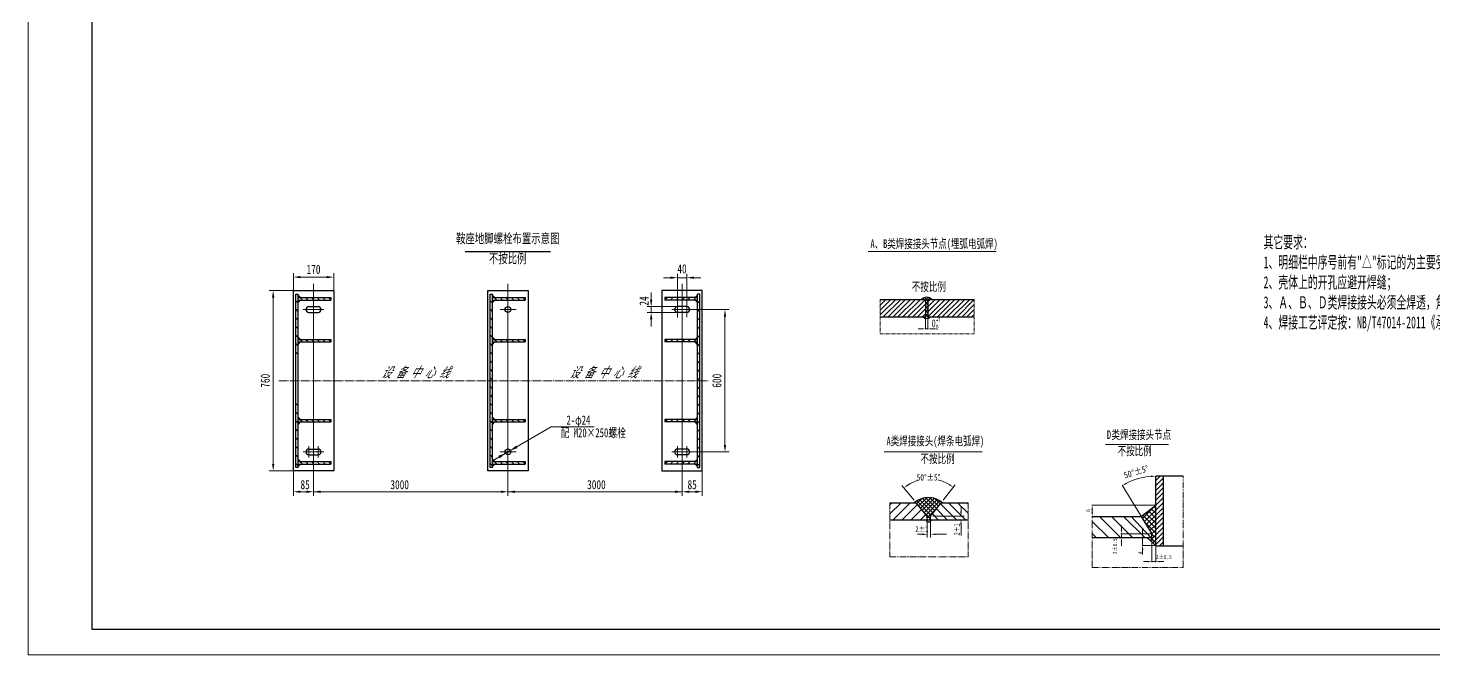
# Model space of a CAD drawing. Header units: millimetres. Extents: x -6371 to 767738, y -126878 to 1396.
# Drawn here: x 509363 to 519814, y -126878 to -122221 of the extents above; entities that cross this region are included whole.
import ezdxf
from ezdxf.enums import TextEntityAlignment as Align

# ---------------------------------------------------------------- set-up
doc = ezdxf.new("R2010")
doc.units = ezdxf.units.MM
doc.header["$LTSCALE"] = 25
for name, pattern in [('DIVIDE-M', [39, 30, -3, 0, -3, 0, -3]), ('DIVIDE-S', [16, 10, -2, 0, -2, 0, -2]), ('JXX-L', [2.95, 1.9, -0.25, 0.15, -0.25, 0.15, -0.25]), ('JXX-S', [1.7, 0.9, -0.2, 0.1, -0.2, 0.1, -0.2]), ('ZXX-L', [3.28, 2.5, -0.3, 0.18, -0.3])]:
    doc.linetypes.add(name, pattern=pattern)
doc.layers.get('0').update_dxf_attribs({"color": 4, "linetype": 'CONTINUOUS'})
for name, color, linetype in [('5剖面线层', 2, 'CONTINUOUS'), ('CDR_DIM', 7, 'CONTINUOUS'), ('CDR_DWG4', 3, 'DIVIDE-M'), ('CDR_TEXT', 7, 'CONTINUOUS')]:
    doc.layers.add(name, color=color, linetype=linetype)
for name, color, linetype, lineweight in [('A 粗实线', 1, 'CONTINUOUS', 25), ('B 细实线', 7, 'CONTINUOUS', 15), ('C 文 字', 2, 'CONTINUOUS', 20), ('E 长中心线', 3, 'ZXX-L', 15), ('H 短双点线', 3, 'JXX-S', 18), ('I 长双点线', 3, 'JXX-L', 15), ('J 标注尺寸', 2, 'CONTINUOUS', 15)]:
    doc.layers.add(name, color=color, linetype=linetype, lineweight=lineweight)
doc.styles.add('HZTXT', font='SIMFANG.TTF', dxfattribs={"width": 0.75})
doc.styles.get("Standard").update_dxf_attribs({"font": 'isocp.shx', "width": 0.707, "bigfont": 'hztxt.shx'})
doc.styles.add('标题中文', font='SIMFANG.TTF', dxfattribs={"width": 0.7})

# ---------------------------------------------------------------- blocks, each defined once
blk = doc.blocks.new('*X104')
at = {"color": 0}
for p, q in [((1046.39, 854.31), (1042.81, 857.89)), ((1052.05, 854.31), (1045.3, 861.06)), ((1057.7, 854.31), (1047.79, 864.23)), ((1063.36, 854.31), (1052.78, 864.9)), ((1065.03, 858.3), (1058.43, 864.9)), ((1065.03, 863.96), (1064.09, 864.9))]:
    blk.add_line(p, q, dxfattribs=at)
blk = doc.blocks.new('*X103')
at = {"color": 0}
for p, q in [((1016.3, 857.91), (1023.29, 864.9)), ((1016.3, 863.57), (1017.63, 864.9)), ((1018.36, 854.31), (1028.94, 864.9)), ((1024.02, 854.31), (1033.53, 863.83)), ((1029.67, 854.31), (1036.09, 860.72)), ((1035.33, 854.31), (1038.64, 857.62))]:
    blk.add_line(p, q, dxfattribs=at)

msp = doc.modelspace()

# ---------------------------------------------------------------- hatches: boundary and pattern name
at = {"layer": '5剖面线层'}
h = msp.add_hatch(dxfattribs=at)
h.set_pattern_fill('ANSI31', color=0, scale=8.16, style=0)
h.set_pattern_definition([(45, (232990.93, -88057.51), (-18.3197225, 18.3197225), [])])
h.paths.add_polyline_path([(517803.3, -125550.2), (517746.2, -125550.2), (517746.2, -126067.7), (517803.3, -126067.7)])
h = msp.add_hatch(dxfattribs=at)
h.set_pattern_fill('ANSI37', color=0, scale=6.8, style=0)
h.set_pattern_definition([(45, (166163.89, -70937.642), (-15.2664354, 15.2664354), []), (135, (166163.89, -70937.642), (-15.2664354, -15.2664354), [])])
h.paths.add_polyline_path([(515951.2, -125747.3), (515964.8, -125747.3), (516047.6, -125848.1), (516047.6, -125873.7), (516072.7, -125873.7), (516072.7, -125872), (516072.7, -125848.1), (516151.7, -125747.3), (516161.5, -125747.3, 0.3569906)])
h = msp.add_hatch(dxfattribs=at)
h.set_pattern_fill('ANSI37', color=0, scale=8.16, style=0)
h.set_pattern_definition([(45, (232990.93, -88057.51), (-18.3197225, 18.3197225), []), (135, (232990.93, -88057.51), (-18.3197225, -18.3197225), [])])
h.paths.add_polyline_path([(517746.2, -125765.4), (517638.8, -125849.7), (517717.7, -125978.2), (517717.7, -126006.7), (517680.2, -126006.7), (517746.2, -126064.3)])
at = {"layer": 'B 细实线'}
h = msp.add_hatch(dxfattribs=at)
h.set_pattern_fill('ANSI31', color=256, scale=8.16, style=0)
h.set_pattern_definition([(45, (499581.463, -122405.33), (-18.319722, 18.319722), [])])
h.paths.add_polyline_path([(516035.7, -124366.8), (516035.7, -124236.2), (515698, -124236.2), (515698, -124366.8)])
h.paths.add_polyline_path([(516051.4, -124236.2), (516051.4, -124366.8), (516397.7, -124366.8), (516397.7, -124236.2)])
h = msp.add_hatch(dxfattribs=at)
h.set_pattern_fill('ANSI37', color=256, scale=6.528, style=0)
h.set_pattern_definition([(45, (499581.463, -122405.33), (-14.655778, 14.655778), []), (135, (499581.463, -122405.33), (-14.655778, -14.655778), [])])
h.paths.add_polyline_path([(516051.4, -124236.2), (516081.4, -124236.2, 0.4139642), (516005.7, -124236.2), (516035.7, -124236.2), (516035.7, -124366.8), (516016.8, -124366.8, 0.4032904), (516070.3, -124366.8), (516051.4, -124366.8)])
at = {"layer": 'CDR_DIM'}
h = msp.add_hatch(dxfattribs=at)
h.set_pattern_fill('ANSI31', color=256, scale=510, angle=90, style=0)
h.set_pattern_definition([(135, (503273.41, -135597.21), (-45.07806, -45.07806), [])])
h.paths.add_polyline_path([(517717.7, -126006.7), (517717.7, -125978.2), (517564.5, -125849.7), (517274.1, -125849.7), (517274.1, -126006.7)])

# ---------------------------------------------------------------- linework, layer by layer
at = {"layer": 'A 粗实线'}
for p, q in [((512611.4, -123879.7), (513246.4, -123879.7)), ((511334.7, -125511.1), (511334.7, -124170.7)), ((511334.7, -124170.7), (511634.7, -124170.7)), ((511352.4, -125484.6), (511352.4, -124197.2)), ((511352.4, -124197.2), (511370.4, -124197.2)), ((511370.4, -125484.6), (511370.4, -124197.2)), ((511370.4, -124205.6), (511388.4, -124223.6)), ((511370.4, -124210.1), (511383.9, -124223.6)), ((511370.4, -124214.6), (511379.4, -124223.6)), ((511370.4, -124219.1), (511374.9, -124223.6)), ((511370.4, -124223.6), (511613.6, -124223.6)), ((511370.4, -124241.6), (511613.6, -124241.6)), ((511370.4, -124259.6), (511388.4, -124241.6)), ((511370.4, -124246.1), (511374.9, -124241.6)), ((511370.4, -124250.6), (511379.4, -124241.6)), ((511370.4, -124255.1), (511383.9, -124241.6)), ((511613.6, -124223.6), (511613.6, -124241.6)), ((511634.7, -124170.7), (511634.7, -125511.1)), ((512780.1, -124170.7), (513080.1, -124170.7)), ((512780.1, -125511.1), (512780.1, -124170.7)), ((512797.7, -125484.6), (512797.7, -124197.2)), ((512797.7, -124197.2), (512815.7, -124197.2)), ((512815.7, -125484.6), (512815.7, -124197.2)), ((512815.7, -124205.6), (512833.7, -124223.6)), ((512815.7, -124210.1), (512829.2, -124223.6)), ((512815.7, -124214.6), (512824.7, -124223.6)), ((512815.7, -124219.1), (512820.2, -124223.6)), ((512815.7, -124223.6), (513058.9, -124223.6)), ((512815.7, -124241.6), (513058.9, -124241.6)), ((512815.7, -124246.1), (512820.2, -124241.6)), ((512815.7, -124250.6), (512824.7, -124241.6)), ((512815.7, -124255.1), (512829.2, -124241.6)), ((512815.7, -124259.6), (512833.7, -124241.6)), ((513058.9, -124223.6), (513058.9, -124241.6)), ((513080.1, -124170.7), (513080.1, -125511.1)), ((514075.4, -124170.7), (514075.4, -125511.1)), ((514375.4, -124170.7), (514075.4, -124170.7)), ((514096.6, -124223.6), (514096.6, -124241.6)), ((514339.8, -124223.6), (514096.6, -124223.6)), ((514339.8, -124241.6), (514096.6, -124241.6)), ((514339.8, -124205.6), (514321.8, -124223.6)), ((514339.8, -124259.6), (514321.8, -124241.6)), ((514339.8, -124210.1), (514326.3, -124223.6)), ((514339.8, -124255.1), (514326.3, -124241.6)), ((514339.8, -124214.6), (514330.8, -124223.6)), ((514339.8, -124250.6), (514330.8, -124241.6)), ((514339.8, -124219.1), (514335.3, -124223.6)), ((514339.8, -124246.1), (514335.3, -124241.6)), ((514339.8, -125484.6), (514339.8, -124197.2)), ((514357.8, -124197.2), (514339.8, -124197.2)), ((514357.8, -125484.6), (514357.8, -124197.2)), ((514375.4, -125511.1), (514375.4, -124170.7)), ((515698, -124236.2), (516035.7, -124236.2)), ((516035.7, -124236.2), (516035.7, -124366.8)), ((516051.4, -124236.2), (516397.7, -124236.2)), ((516051.4, -124236.2), (516051.4, -124366.8)), ((511449.9, -124290.5), (511519.5, -124290.5)), ((511449.9, -124332.9), (511519.5, -124332.9)), ((514260.2, -124290.5), (514190.6, -124290.5)), ((514260.2, -124332.9), (514190.6, -124332.9)), ((515698, -124366.8), (516035.7, -124366.8)), ((516051.4, -124366.8), (516397.7, -124366.8)), ((511370.4, -124516.6), (511388.4, -124534.6)), ((511370.4, -124521.1), (511383.9, -124534.6)), ((511370.4, -124525.6), (511379.4, -124534.6)), ((511370.4, -124530.1), (511374.9, -124534.6)), ((511370.4, -124534.6), (511613.6, -124534.6)), ((511370.4, -124552.6), (511613.6, -124552.6)), ((511370.4, -124570.6), (511388.4, -124552.6)), ((511370.4, -124566.1), (511383.9, -124552.6)), ((511370.4, -124561.6), (511379.4, -124552.6)), ((511370.4, -124557.1), (511374.9, -124552.6)), ((511613.6, -124534.6), (511613.6, -124552.6)), ((512815.7, -124516.6), (512833.7, -124534.6)), ((512815.7, -124521.1), (512829.2, -124534.6)), ((512815.7, -124525.6), (512824.7, -124534.6)), ((512815.7, -124530.1), (512820.2, -124534.6)), ((512815.7, -124534.6), (513058.9, -124534.6)), ((512815.7, -124552.6), (513058.9, -124552.6)), ((512815.7, -124566.1), (512829.2, -124552.6)), ((512815.7, -124561.6), (512824.7, -124552.6)), ((512815.7, -124557.1), (512820.2, -124552.6)), ((512815.7, -124570.6), (512833.7, -124552.6)), ((513058.9, -124534.6), (513058.9, -124552.6)), ((514339.8, -124534.6), (514096.6, -124534.6)), ((514096.6, -124534.6), (514096.6, -124552.6)), ((514339.8, -124552.6), (514096.6, -124552.6)), ((514339.8, -124516.6), (514321.8, -124534.6)), ((514339.8, -124570.6), (514321.8, -124552.6)), ((514339.8, -124521.1), (514326.3, -124534.6)), ((514339.8, -124566.1), (514326.3, -124552.6)), ((514339.8, -124525.6), (514330.8, -124534.6)), ((514339.8, -124561.6), (514330.8, -124552.6)), ((514339.8, -124530.1), (514335.3, -124534.6)), ((514339.8, -124557.1), (514335.3, -124552.6)), ((511370.4, -125111.2), (511388.4, -125129.2)), ((511370.4, -125115.7), (511383.9, -125129.2)), ((511370.4, -125120.2), (511379.4, -125129.2)), ((511370.4, -125124.7), (511374.9, -125129.2)), ((511370.4, -125129.2), (511613.6, -125129.2)), ((511370.4, -125147.2), (511613.6, -125147.2)), ((511370.4, -125165.2), (511388.4, -125147.2)), ((511370.4, -125160.7), (511383.9, -125147.2)), ((511370.4, -125156.2), (511379.4, -125147.2)), ((511370.4, -125151.7), (511374.9, -125147.2)), ((511613.6, -125129.2), (511613.6, -125147.2)), ((512815.7, -125111.2), (512833.7, -125129.2)), ((512815.7, -125115.7), (512829.2, -125129.2)), ((512815.7, -125120.2), (512824.7, -125129.2)), ((512815.7, -125124.7), (512820.2, -125129.2)), ((512815.7, -125129.2), (513058.9, -125129.2)), ((512815.7, -125147.2), (513058.9, -125147.2)), ((512815.7, -125160.7), (512829.2, -125147.2)), ((512815.7, -125156.2), (512824.7, -125147.2)), ((512815.7, -125151.7), (512820.2, -125147.2)), ((512815.7, -125165.2), (512833.7, -125147.2)), ((513058.9, -125129.2), (513058.9, -125147.2)), ((514339.8, -125129.2), (514096.6, -125129.2)), ((514096.6, -125129.2), (514096.6, -125147.2)), ((514339.8, -125147.2), (514096.6, -125147.2)), ((514339.8, -125111.2), (514321.8, -125129.2)), ((514339.8, -125165.2), (514321.8, -125147.2)), ((514339.8, -125115.7), (514326.3, -125129.2)), ((514339.8, -125160.7), (514326.3, -125147.2)), ((514339.8, -125120.2), (514330.8, -125129.2)), ((514339.8, -125156.2), (514330.8, -125147.2)), ((514339.8, -125124.7), (514335.3, -125129.2)), ((514339.8, -125151.7), (514335.3, -125147.2)), ((511449.9, -125348.9), (511519.5, -125348.9)), ((511449.9, -125391.3), (511519.5, -125391.3)), ((514260.2, -125348.9), (514190.6, -125348.9)), ((514260.2, -125391.3), (514190.6, -125391.3)), ((511634.7, -125511.1), (511334.7, -125511.1)), ((511370.4, -125484.6), (511352.4, -125484.6)), ((511370.4, -125424.1), (511388.4, -125442.1)), ((511370.4, -125428.6), (511383.9, -125442.1)), ((511370.4, -125433.1), (511379.4, -125442.1)), ((511370.4, -125437.6), (511374.9, -125442.1)), ((511370.4, -125442.1), (511613.6, -125442.1)), ((511370.4, -125460.1), (511613.6, -125460.1)), ((511370.4, -125478.1), (511388.4, -125460.1)), ((511370.4, -125473.6), (511383.9, -125460.1)), ((511370.4, -125469.1), (511379.4, -125460.1)), ((511370.4, -125464.6), (511374.9, -125460.1)), ((511613.6, -125442.1), (511613.6, -125460.1)), ((513080.1, -125511.1), (512780.1, -125511.1)), ((512815.7, -125484.6), (512797.7, -125484.6)), ((512815.7, -125424.1), (512833.7, -125442.1)), ((512815.7, -125428.6), (512829.2, -125442.1)), ((512815.7, -125433.1), (512824.7, -125442.1)), ((512815.7, -125437.6), (512820.2, -125442.1)), ((512815.7, -125442.1), (513058.9, -125442.1)), ((512815.7, -125460.1), (513058.9, -125460.1)), ((512815.7, -125473.6), (512829.2, -125460.1)), ((512815.7, -125469.1), (512824.7, -125460.1)), ((512815.7, -125464.6), (512820.2, -125460.1)), ((512815.7, -125478.1), (512833.7, -125460.1)), ((513058.9, -125442.1), (513058.9, -125460.1)), ((514075.4, -125511.1), (514375.4, -125511.1)), ((514339.8, -125442.1), (514096.6, -125442.1)), ((514096.6, -125442.1), (514096.6, -125460.1)), ((514339.8, -125460.1), (514096.6, -125460.1)), ((514339.8, -125424.1), (514321.8, -125442.1)), ((514339.8, -125478.1), (514321.8, -125460.1)), ((514339.8, -125428.6), (514326.3, -125442.1)), ((514339.8, -125473.6), (514326.3, -125460.1)), ((514339.8, -125433.1), (514330.8, -125442.1)), ((514339.8, -125469.1), (514330.8, -125460.1)), ((514339.8, -125437.6), (514335.3, -125442.1)), ((514339.8, -125464.6), (514335.3, -125460.1)), ((514339.8, -125484.6), (514357.8, -125484.6)), ((517746.2, -126067.7), (517746.2, -125550.2)), ((517803.3, -126067.7), (517803.3, -125550.2)), ((515769.5, -125747.3), (515964.8, -125747.3)), ((516047.6, -125848.1), (515964.8, -125747.3)), ((516072.7, -125848.1), (516151.7, -125747.3)), ((516151.7, -125747.3), (516351.4, -125747.3)), ((517638.8, -125849.7), (517746.2, -125765.4)), ((515769.5, -125873.7), (516047.6, -125873.7)), ((516047.6, -125873.7), (516047.6, -125848.1)), ((516047.6, -125873.7), (516072.7, -125873.7)), ((516072.7, -125873.7), (516072.7, -125848.1)), ((516072.7, -125873.7), (516351.4, -125873.7)), ((517274.1, -125849.7), (517638.8, -125849.7)), ((517638.8, -125849.7), (517717.7, -125978.2)), ((517274.1, -126006.7), (517717.7, -126006.7)), ((517680.2, -126006.7), (517746.2, -126064.3)), ((517717.7, -126006.7), (517717.7, -125978.2)), ((517746.2, -126067.7), (517803.3, -126067.7)), ((517803.3, -126067.7), (517949.9, -126067.7))]:
    msp.add_line(p, q, dxfattribs=at)
at = {"layer": 'A 粗实线', "color": 5}
msp.add_lwpolyline([(509837.6, -126688.2), (525151.6, -126688.2), (525151.6, -115782.2), (509837.6, -115782.2)], close=True, dxfattribs=at)
at = {"layer": 'A 粗实线'}
for centre in [(512930.1, -124311.7), (512930.1, -125370.1)]:
    msp.add_circle(centre, 21.2, dxfattribs=at)
for centre, radius, start, end in [((516043.5, -124274.1), 53.5, 45.0244, 134.9756), ((511449.9, -124311.7), 21.2, 90, 270), ((511519.5, -124311.7), 21.2, 270, 90), ((514190.6, -124311.7), 21.2, 90, 270), ((514260.2, -124311.7), 21.2, 270, 90), ((516043.5, -124339), 38.6, 226.07251, 313.92749), ((511449.9, -125370.1), 21.2, 90, 270), ((511519.5, -125370.1), 21.2, 270, 90), ((514190.6, -125370.1), 21.2, 90, 270), ((514260.2, -125370.1), 21.2, 270, 90), ((516056.3, -125875.8), 166, 50.70782, 129.29218), ((516058.9, -125867.2), 22.7, 196.68682, 343.31318)]:
    msp.add_arc(centre, radius, start, end, dxfattribs=at)
at = {"layer": 'B 细实线'}
for p, q in [((515609.1, -123880.4), (516559.9, -123880.4)), ((511334.7, -124170.7), (511334.7, -124040.9)), ((511634.7, -124170.7), (511634.7, -124040.9)), ((514190.6, -124190.2), (514190.6, -124045.4)), ((514260.2, -124193.5), (514260.2, -124045.4)), ((511582.2, -124070.9), (511387.2, -124070.9)), ((511484.7, -124119.7), (511484.7, -125573.5)), ((512930.1, -124119.7), (512930.1, -125573.5)), ((514138.1, -124075.4), (514085.6, -124075.4)), ((514190.6, -124075.4), (514260.2, -124075.4)), ((514225.4, -124119.7), (514225.4, -125573.5)), ((514312.7, -124075.4), (514365.2, -124075.4)), ((511334.7, -124170.7), (511154.8, -124170.7)), ((511184.8, -124223.2), (511184.8, -125458.6)), ((511352.4, -124246.8), (511370.4, -124264.8)), ((511383.6, -124223.6), (511401.6, -124241.6)), ((511444, -124241.6), (511426, -124223.6)), ((511468.4, -124223.6), (511486.4, -124241.6)), ((511528.8, -124241.6), (511510.9, -124223.6)), ((511553.3, -124223.6), (511571.3, -124241.6)), ((511595, -124223.6), (511613, -124241.6)), ((512797.7, -124246.8), (512815.7, -124264.8)), ((512828.9, -124223.6), (512846.9, -124241.6)), ((512889.4, -124241.6), (512871.4, -124223.6)), ((512913.8, -124223.6), (512931.8, -124241.6)), ((512974.2, -124241.6), (512956.2, -124223.6)), ((512998.6, -124223.6), (513016.6, -124241.6)), ((513040.3, -124223.6), (513058.3, -124241.6)), ((513994.8, -124238), (513994.8, -124185.5)), ((514115.2, -124223.6), (514097.2, -124241.6)), ((514156.9, -124223.6), (514138.9, -124241.6)), ((514181.3, -124241.6), (514199.3, -124223.6)), ((514190.6, -124371.2), (514190.6, -124190.2)), ((514241.7, -124223.6), (514223.7, -124241.6)), ((514260.2, -124369.5), (514260.2, -124193.5)), ((514266.2, -124241.6), (514284.2, -124223.6)), ((514326.6, -124223.6), (514308.6, -124241.6)), ((514357.8, -124246.8), (514339.8, -124264.8)), ((511370.4, -124328.4), (511352.4, -124310.4)), ((511352.4, -124374.1), (511370.4, -124392.1)), ((511561.9, -124311.7), (511407.6, -124311.7)), ((512815.7, -124328.4), (512797.7, -124310.4)), ((512797.7, -124374.1), (512815.7, -124392.1)), ((512990.1, -124311.7), (512871.4, -124311.7)), ((514190.6, -124290.5), (513964.8, -124290.5)), ((514190.6, -124332.9), (513964.8, -124332.9)), ((513994.8, -124290.5), (513994.8, -124332.9)), ((514148.3, -124311.7), (514302.6, -124311.7)), ((514302.6, -124311.7), (514573.9, -124311.7)), ((514339.8, -124328.4), (514357.8, -124310.4)), ((514357.8, -124374.1), (514339.8, -124392.1)), ((514543.9, -125317.6), (514543.9, -124364.2)), ((511370.4, -124455.7), (511352.4, -124437.7)), ((512815.7, -124455.7), (512797.7, -124437.7)), ((513994.8, -124385.4), (513994.8, -124437.9)), ((514339.8, -124455.7), (514357.8, -124437.7)), ((511352.4, -124501.4), (511370.4, -124519.4)), ((511370.4, -124583), (511352.4, -124565)), ((511383.6, -124534.6), (511401.6, -124552.6)), ((511444, -124552.6), (511426, -124534.6)), ((511468.4, -124534.6), (511486.4, -124552.6)), ((511528.8, -124552.6), (511510.9, -124534.6)), ((511553.3, -124534.6), (511571.3, -124552.6)), ((511595, -124534.6), (511613, -124552.6)), ((512797.7, -124501.4), (512815.7, -124519.4)), ((512815.7, -124583), (512797.7, -124565)), ((512828.9, -124534.6), (512846.9, -124552.6)), ((512889.4, -124552.6), (512871.4, -124534.6)), ((512913.8, -124534.6), (512931.8, -124552.6)), ((512974.2, -124552.6), (512956.2, -124534.6)), ((512998.6, -124534.6), (513016.6, -124552.6)), ((513040.3, -124534.6), (513058.3, -124552.6)), ((514115.2, -124534.6), (514097.2, -124552.6)), ((514156.9, -124534.6), (514138.9, -124552.6)), ((514181.3, -124552.6), (514199.3, -124534.6)), ((514241.7, -124534.6), (514223.7, -124552.6)), ((514266.2, -124552.6), (514284.2, -124534.6)), ((514326.6, -124534.6), (514308.6, -124552.6)), ((514357.8, -124501.4), (514339.8, -124519.4)), ((514339.8, -124583), (514357.8, -124565)), ((511352.4, -124628.7), (511370.4, -124646.7)), ((512797.7, -124628.7), (512815.7, -124646.7)), ((514357.8, -124628.7), (514339.8, -124646.7)), ((512815.7, -124710.3), (512797.7, -124692.3)), ((512797.7, -124756), (512815.7, -124774)), ((514339.8, -124710.3), (514357.8, -124692.3)), ((514357.8, -124756), (514339.8, -124774)), ((512815.7, -124837.6), (512797.7, -124819.6)), ((512797.7, -124883.3), (512815.7, -124901.3)), ((514339.8, -124837.6), (514357.8, -124819.6)), ((514357.8, -124883.3), (514339.8, -124901.3)), ((512815.7, -124964.9), (512797.7, -124946.9)), ((514339.8, -124964.9), (514357.8, -124946.9)), ((511352.4, -125010.6), (511370.4, -125028.6)), ((511370.4, -125092.2), (511352.4, -125074.2)), ((512797.7, -125010.6), (512815.7, -125028.6)), ((512815.7, -125092.2), (512797.7, -125074.2)), ((514357.8, -125010.6), (514339.8, -125028.6)), ((514339.8, -125092.2), (514357.8, -125074.2)), ((511352.4, -125137.9), (511370.4, -125155.9)), ((511370.4, -125219.5), (511352.4, -125201.5)), ((511383.6, -125129.2), (511401.6, -125147.2)), ((511444, -125147.2), (511426, -125129.2)), ((511468.4, -125129.2), (511486.4, -125147.2)), ((511528.8, -125147.2), (511510.9, -125129.2)), ((511553.3, -125129.2), (511571.3, -125147.2)), ((511595, -125129.2), (511613, -125147.2)), ((512797.7, -125137.9), (512815.7, -125155.9)), ((512815.7, -125219.5), (512797.7, -125201.5)), ((513252.6, -125183.9), (512816.5, -125435.7)), ((512828.9, -125129.2), (512846.9, -125147.2)), ((512889.4, -125147.2), (512871.4, -125129.2)), ((512913.8, -125129.2), (512931.8, -125147.2)), ((512974.2, -125147.2), (512956.2, -125129.2)), ((512998.6, -125129.2), (513016.6, -125147.2)), ((513040.3, -125129.2), (513058.3, -125147.2)), ((513570.3, -125183.9), (513252.6, -125183.9)), ((514115.2, -125129.2), (514097.2, -125147.2)), ((514156.9, -125129.2), (514138.9, -125147.2)), ((514181.3, -125147.2), (514199.3, -125129.2)), ((514241.7, -125129.2), (514223.7, -125147.2)), ((514266.2, -125147.2), (514284.2, -125129.2)), ((514326.6, -125129.2), (514308.6, -125147.2)), ((514357.8, -125137.9), (514339.8, -125155.9)), ((514339.8, -125219.5), (514357.8, -125201.5)), ((511352.4, -125265.2), (511370.4, -125283.2)), ((512797.7, -125265.2), (512815.7, -125283.2)), ((514357.8, -125265.2), (514339.8, -125283.2)), ((517373.7, -125314.5), (517840.5, -125314.5)), ((511370.4, -125346.8), (511352.4, -125328.8)), ((511352.4, -125392.5), (511370.4, -125410.5)), ((511561.9, -125370.1), (511407.6, -125370.1)), ((511449.9, -125412.4), (511449.9, -125327.7)), ((511519.5, -125412.4), (511519.5, -125327.7)), ((512815.7, -125346.8), (512797.7, -125328.8)), ((512797.7, -125392.5), (512815.7, -125410.5)), ((512990.1, -125370.1), (512871.4, -125370.1)), ((514148.3, -125370.1), (514302.6, -125370.1)), ((514190.6, -125412.4), (514190.6, -125327.7)), ((514260.2, -125412.4), (514260.2, -125327.7)), ((514302.6, -125370.1), (514573.9, -125370.1)), ((514339.8, -125346.8), (514357.8, -125328.8)), ((514357.8, -125392.5), (514339.8, -125410.5)), ((515727.9, -125368.3), (516456.1, -125368.3)), ((511334.7, -125511.1), (511154.8, -125511.1)), ((511334.7, -125511.1), (511334.7, -125696)), ((511370.4, -125474.1), (511352.4, -125456.1)), ((511383.6, -125442.1), (511401.6, -125460.1)), ((511444, -125460.1), (511426, -125442.1)), ((511468.4, -125442.1), (511486.4, -125460.1)), ((511528.8, -125460.1), (511510.9, -125442.1)), ((511553.3, -125442.1), (511571.3, -125460.1)), ((511595, -125442.1), (511613, -125460.1)), ((512815.7, -125474.1), (512797.7, -125456.1)), ((512828.9, -125442.1), (512846.9, -125460.1)), ((512889.4, -125460.1), (512871.4, -125442.1)), ((512913.8, -125442.1), (512931.8, -125460.1)), ((512974.2, -125460.1), (512956.2, -125442.1)), ((512998.6, -125442.1), (513016.6, -125460.1)), ((513040.3, -125442.1), (513058.3, -125460.1)), ((514115.2, -125442.1), (514097.2, -125460.1)), ((514156.9, -125442.1), (514138.9, -125460.1)), ((514181.3, -125460.1), (514199.3, -125442.1)), ((514241.7, -125442.1), (514223.7, -125460.1)), ((514266.2, -125460.1), (514284.2, -125442.1)), ((514326.6, -125442.1), (514308.6, -125460.1)), ((514339.8, -125474.1), (514357.8, -125456.1)), ((514375.4, -125511.1), (514375.4, -125696)), ((511484.7, -125573.5), (511484.7, -125696)), ((511484.7, -125573.5), (511484.7, -125696)), ((512930.1, -125573.5), (512930.1, -125696)), ((512930.1, -125573.5), (512930.1, -125696)), ((514225.4, -125573.5), (514225.4, -125696)), ((514225.4, -125573.5), (514225.4, -125696)), ((511432.2, -125666), (511387.2, -125666)), ((512877.6, -125666), (511484.7, -125666)), ((512930.1, -125666), (514225.4, -125666)), ((514277.9, -125666), (514322.9, -125666)), ((517564.7, -125849.8), (517709.2, -126006.7))]:
    msp.add_line(p, q, dxfattribs=at)
msp.add_lwpolyline([(509362.6, -126878.2), (525341.6, -126878.2), (525341.6, -115592.2), (509362.6, -115592.2)], close=True, dxfattribs=at)
for points in [[(512911.7, -125380.7, 0, 22, 0), (512864.1, -125408.2, 22, 22, 0)], [(512948.4, -125359.5, 0, 22, 0), (512996.1, -125332, 22, 22, 0)]]:
    msp.add_lwpolyline(points, format="xyseb", dxfattribs=at)
msp.add_lwpolyline([(512948.4, -125359.5), (512948.4, -125359.5)], dxfattribs=at)
for points in [[(511387.2, -124062.2), (511387.2, -124079.7), (511334.7, -124070.9)], [(511582.2, -124062.2), (511582.2, -124079.7), (511634.7, -124070.9)], [(514138.1, -124066.6), (514138.1, -124084.1), (514190.6, -124075.4)], [(514312.7, -124066.6), (514312.7, -124084.1), (514260.2, -124075.4)], [(511193.6, -124223.2), (511176.1, -124223.2), (511184.8, -124170.7)], [(513986.1, -124238), (514003.6, -124238), (513994.8, -124290.5)], [(513986.1, -124385.4), (514003.6, -124385.4), (513994.8, -124332.9)], [(514535.2, -124364.2), (514552.7, -124364.2), (514543.9, -124311.7)], [(514535.2, -125317.6), (514552.7, -125317.6), (514543.9, -125370.1)], [(511193.6, -125458.6), (511176.1, -125458.6), (511184.8, -125511.1)], [(511387.2, -125657.2), (511387.2, -125674.7), (511334.7, -125666)], [(511432.2, -125657.2), (511432.2, -125674.7), (511484.7, -125666)], [(511432.2, -125657.2), (511432.2, -125674.7), (511484.7, -125666)], [(511537.2, -125657.2), (511537.2, -125674.7), (511484.7, -125666)], [(512877.6, -125657.2), (512877.6, -125674.7), (512930.1, -125666)], [(512877.6, -125657.2), (512877.6, -125674.7), (512930.1, -125666)], [(512982.6, -125657.2), (512982.6, -125674.7), (512930.1, -125666)], [(514172.9, -125657.2), (514172.9, -125674.7), (514225.4, -125666)], [(514277.9, -125657.2), (514277.9, -125674.7), (514225.4, -125666)], [(514277.9, -125657.2), (514277.9, -125674.7), (514225.4, -125666)], [(514322.9, -125657.2), (514322.9, -125674.7), (514375.4, -125666)]]:
    msp.add_solid(points, dxfattribs=at)
at = {"layer": 'C 文 字'}
for p, q in [((517637, -125846.8), (517496.2, -125617.4)), ((517746.2, -125546.8), (517746.2, -125546.8)), ((516298.6, -125812.2), (516298.6, -125776.4)), ((516047.6, -125872), (516047.6, -126006)), ((516072.7, -125872), (516072.7, -126006)), ((516088.8, -125848.1), (516322.5, -125848.1)), ((516298.6, -125909.6), (516298.6, -125991.2)), ((517491.3, -125947.6), (517491.3, -125917)), ((517648.7, -125972.7), (517648.7, -125938.7)), ((516011.7, -125982.1), (515975.9, -125982.1)), ((516108.5, -125982.1), (516144.3, -125982.1)), ((516144.3, -125982.1), (516191.3, -125982.1)), ((517712.6, -125978.2), (517486.2, -125978.2)), ((517712.6, -126006.7), (517486.2, -126006.7)), ((517491.3, -125978.2), (517491.3, -126006.7)), ((517491.3, -126037.3), (517491.3, -126067.9)), ((517709.2, -126006.7), (517645.3, -126006.7)), ((517648.7, -126006.7), (517648.7, -126064.3)), ((517717.7, -126011.8), (517717.7, -126190.2)), ((517742.8, -126064.3), (517645.3, -126064.3)), ((517648.7, -126098.3), (517648.7, -126132.3)), ((517746.2, -126072.8), (517746.2, -126190.2)), ((517687.1, -126185.1), (517656.5, -126185.1)), ((517717.7, -126185.1), (517746.2, -126185.1)), ((517776.8, -126185.1), (517807.4, -126185.1))]:
    msp.add_line(p, q, dxfattribs=at)
msp.add_arc((517746.2, -126024.7), 474.5, 94.10651, 117.43315, dxfattribs=at)
for points in [[(517530.4, -125608.5), (517524.8, -125598.6), (517498, -125620.3)], [(517712, -125545.8), (517712.4, -125557.1), (517746.2, -125550.2)], [(516292.7, -125812.2), (516304.6, -125812.2), (516298.6, -125848.1)], [(516292.7, -125909.6), (516304.6, -125909.6), (516298.6, -125873.7)], [(516011.7, -125976.1), (516011.7, -125988.1), (516047.6, -125982.1)], [(516108.5, -125976.1), (516108.5, -125988.1), (516072.7, -125982.1)], [(517486.2, -125947.6), (517496.4, -125947.6), (517491.3, -125978.2)], [(517486.2, -126037.3), (517496.4, -126037.3), (517491.3, -126006.7)], [(517643, -125972.7), (517654.4, -125972.7), (517648.7, -126006.7)], [(517643, -126098.3), (517654.4, -126098.3), (517648.7, -126064.3)], [(517687.1, -126180), (517687.1, -126190.2), (517717.7, -126185.1)], [(517776.8, -126180), (517776.8, -126190.2), (517746.2, -126185.1)]]:
    msp.add_solid(points, dxfattribs=at)
at = {"layer": 'CDR_DWG4', "linetype": 'DIVIDE-S'}
msp.add_line((517949.9, -125550.2), (517746.2, -125550.2), dxfattribs=at)
at = {"layer": 'CDR_TEXT', "linetype": 'Continuous'}
msp.add_line((517564.7, -125849.8), (517565, -125849.4), dxfattribs=at)
at = {"layer": 'E 长中心线'}
msp.add_line((511227.7, -124840.9), (514422.5, -124840.9), dxfattribs=at)
at = {"layer": 'H 短双点线'}
for p, q in [((515698, -124236.2), (515698, -124493.4)), ((516397.7, -124236.2), (516397.7, -124493.4)), ((515698, -124493.4), (516397.7, -124493.4))]:
    msp.add_line(p, q, dxfattribs=at)
at = {"layer": 'I 长双点线'}
for p, q in [((517949.9, -126229.7), (517949.9, -125550.2)), ((515769.5, -125747.3), (515769.5, -126148.6)), ((516351.4, -125747.3), (516351.4, -126148.6)), ((517274.1, -126229.7), (517274.1, -125849.7)), ((515769.5, -126148.6), (516351.4, -126148.6)), ((517274.1, -126229.7), (517949.9, -126229.7))]:
    msp.add_line(p, q, dxfattribs=at)
at = {"layer": 'J 标注尺寸'}
for p, q in [((516035.7, -124369.6), (516035.7, -124458.5)), ((516051.4, -124369.6), (516051.4, -124458.5)), ((516007.4, -124455.7), (515979, -124455.7)), ((516035.7, -124455.7), (516051.4, -124455.7)), ((516079.7, -124455.7), (516108, -124455.7)), ((515949.6, -125728.9), (515859, -125618.5)), ((516166.5, -125728.5), (516256.3, -125614.1)), ((517742.8, -125765.4), (517270.7, -125765.4)), ((517274.1, -125799.4), (517274.1, -125815.7))]:
    msp.add_line(p, q, dxfattribs=at)
for start, end in [(106.26738, 122.40993), (58.8756, 76.4742)]:
    msp.add_arc((516060.4, -125863.7), 293.4, start, end, dxfattribs=at)
for points in [[(516007.4, -124451), (516007.4, -124460.4), (516035.7, -124455.7)], [(516079.7, -124451), (516079.7, -124460.4), (516051.4, -124455.7)], [(515906.7, -125620.8), (515899.7, -125611.1), (515874.1, -125637)], [(516215.5, -125607.6), (516208.7, -125617.4), (516241.5, -125632.9)], [(517268.5, -125799.4), (517279.8, -125799.4), (517274.1, -125765.4)], [(517268.5, -125815.7), (517279.8, -125815.7), (517274.1, -125849.7)]]:
    msp.add_solid(points, dxfattribs=at)

# ---------------------------------------------------------------- block references
at = {"layer": 'J 标注尺寸', "xscale": 11.94310655997833, "yscale": 11.94310655999288, "zscale": 11.94310656}
for name in ['*X103', '*X104']:
    msp.add_blockref(name, (503631.7, -136076.9), dxfattribs=at)

# ---------------------------------------------------------------- texts
at = {"layer": 'C 文 字', "style": 'HZTXT'}
for s, height, width, p in [('鞍座地脚螺栓布置示意图', 71.26, 0.7, (512928.9, -123781.7)), ('不按比例', 71.26, 0.7, (512928.2, -123931.2)), ('170', 67.5, 0.75, (511484.7, -124014)), ('85', 67.5, 0.75, (511422.3, -125613.6)), ('3000', 67.5, 0.75, (512125.3, -125613.6)), ('3000', 67.5, 0.75, (513588, -125613.6)), ('85', 67.5, 0.75, (514299.8, -125613.6))]:
    msp.add_text(s, height=height, dxfattribs=dict(at, width=width)).set_placement(p, align=Align.MIDDLE)
for s, height, width, p in [('A、B类焊接接头节点(埋弧电弧焊)', 64.609, 0.7, (515625.5, -123855)), ('D', 64.6, 0.7, (517383.4, -125274.4)), ('类焊接接头节点', 64.61, 0.7, (517417.4, -125274.4)), ('A类焊接接头(焊条电弧焊)', 64.609, 0.7, (515745.1, -125321.4)), ('不按比例', 64.61, 0.7, (515997.8, -125453.6)), ('不按比例', 64.61, 0.7, (517463.4, -125395.1)), ('2%%p1', 39.81, 0.75, (515959.3, -125962.1))]:
    msp.add_text(s, height=height, dxfattribs=dict(at, width=width)).set_placement(p)
at = {"layer": 'C 文 字', "style": 'HZTXT', "width": 0.75}
msp.add_text('40', height=67.5, dxfattribs=at).set_placement((514224.3, -124009.5), align=Align.MIDDLE_CENTER)
at = {"layer": 'C 文 字', "style": 'HZTXT', "width": 0.7}
for s, height, p in [('不按比例', 64.61, (515932.7, -124142.6)), ('2-φ24', 67.5, (513365.5, -125133)), ('配 M20×250螺栓', 67.5, (513321, -125227.2))]:
    msp.add_text(s, height=height, dxfattribs=at).set_placement(p, align=Align.MIDDLE_LEFT)
at = {"layer": 'C 文 字', "style": 'HZTXT', "width": 0.75}
msp.add_text('24', height=67.5, rotation=90, dxfattribs=at).set_placement((513941.5, -124248.5), align=Align.MIDDLE_CENTER)
for s, p in [('760', (511125.8, -124840.9)), ('600', (514483.9, -124840.9))]:
    msp.add_text(s, height=67.5, rotation=90, dxfattribs=at).set_placement(p, align=Align.MIDDLE)
at = {"layer": 'C 文 字', "style": 'HZTXT', "oblique": 30, "width": 0.7}
for p in [(511988, -124778.3), (513387.3, -124778.3)]:
    msp.add_text('设 备 中 心 线', height=75, dxfattribs=at).set_placement(p, align=Align.MIDDLE_LEFT)
at = {"layer": 'C 文 字', "style": 'HZTXT', "width": 0.75}
msp.add_text('2＋1', height=39.81, rotation=90, dxfattribs=at).set_placement((516287.6, -125991.2))
at = {"layer": 'C 文 字', "attachment_point": 5, "style": 'HZTXT'}
for s, insert, char_height, rotation in [('50%%D%%P5%%D', (517601, -125517.9), 47.6, 17.11751), ('6', (517243, -125805.5), 31.8, 90), ('2%%P0.5', (517443.2, -126070.6), 31.85, 90), ('4', (517631, -126119), 31.8, 90)]:
    msp.add_mtext(s, dxfattribs=dict(at, insert=insert, char_height=char_height, rotation=rotation))
at = {"layer": 'C 文 字', "insert": (517807.1, -126151.1), "char_height": 31.85, "attachment_point": 5, "style": 'HZTXT'}
msp.add_mtext('2%%P0.5', dxfattribs=at)
at = {"layer": 'J 标注尺寸', "style": 'HZTXT', "width": 0.7}
msp.add_text('50%%D%%p5%%d', height=47.772, dxfattribs=at).set_placement((516057.1, -125557), align=Align.MIDDLE)
at = {"layer": 'J 标注尺寸', "insert": (518548.2, -123766.5), "char_height": 27.382, "width": 2851.834, "attachment_point": 1, "style": '标题中文'}
msp.add_mtext('\\W0.6;{\\H3.265x;其它要求：\\P1、明细栏中序号前有"△"标记的为主要受压元件；\\P2、壳体上的开孔应避开焊缝；\\P3、Ａ、Ｂ、Ｄ类焊接接头必须全焊透，角焊缝的外形应当凹形圆滑过渡；\\P4、焊接工艺评定按：\\C2;NB/T47014-2011《承压设备焊接工艺评定》；\\P\\C256;\\P\\P\\P\\H0.2142x;     \\P\\P}\\P\\P{\\H0.6994x;    } ', dxfattribs=at)
at = {"layer": 'J 标注尺寸', "insert": (516113.4, -124415.3), "char_height": 56.667, "attachment_point": 5}
msp.add_mtext('\\A1;0{\\H0.7x;\\S+1^ 0;}', dxfattribs=at)

doc.saveas('drawing.dxf')
